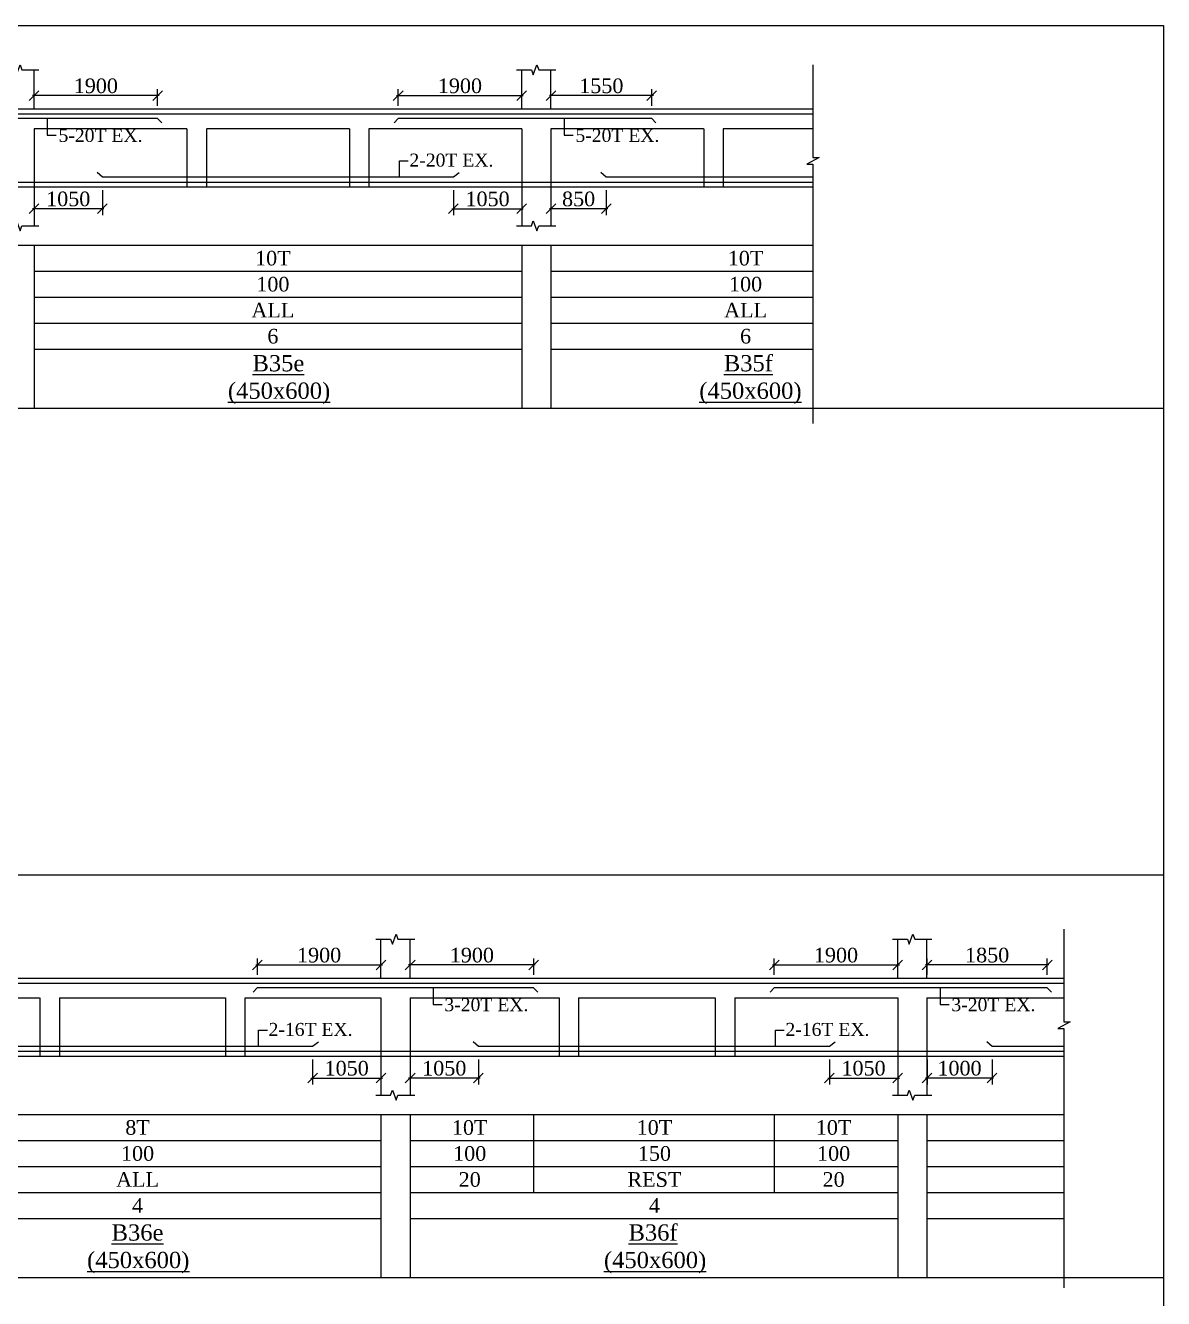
# Model space of a CAD drawing. Header units: millimetres. Extents: x 9781889 to 10654170, y -7832723 to -7608561.
# Drawn here: x 10120619 to 10138124, y -7779803 to -7760218 of the extents above; entities that cross this region are included whole.
import ezdxf
from ezdxf.enums import TextEntityAlignment as Align

# ---------------------------------------------------------------- set-up
doc = ezdxf.new("R2010")
doc.units = ezdxf.units.MM
doc.header["$LTSCALE"] = 10
doc.header["$PDMODE"] = 3
doc.linetypes.add('HIDDEN', pattern=[0.375, 0.25, -0.125])
for name, color, linetype, lineweight in [('S-CUT OUT LINE', 9, 'Continuous', 0), ('S-DIM L.S.', 7, 'Continuous', 0), ('S-L.S.SECTION', 5, 'Continuous', 0), ('S-L.S.SLAB LINE', 252, 'HIDDEN', 0), ('S-L.S.STEEL', 1, 'Continuous', 9), ('S-SECTION MARK', 7, 'Continuous', 0), ('S-SHEET', 251, 'Continuous', 0), ('S-TEXT', 7, 'Continuous', 0), ('S-TEXT L.S. BEAM NO.', 30, 'Continuous', 0), ('S-TEXT. L.S.', 7, 'Continuous', 0)]:
    doc.layers.add(name, color=color, linetype=linetype, lineweight=lineweight)
doc.styles.add('135', font='arial.ttf', dxfattribs={"width": 0.8, "height": 135})
doc.styles.get("Standard").update_dxf_attribs({"font": 'arial.ttf'})
doc.styles.add('TEXT', font='times.ttf')
doc.dimstyles.new('75', dxfattribs={"dimtxt": 135, "dimasz": 90, "dimexe": 0.1, "dimexo": 0.03, "dimgap": 0.09, "dimtad": 1, "dimdec": 0, "dimzin": 0, "dimdsep": 46, "dimtxsty": '135', "dimblk": 'ARCHTICK', "dimcen": 0.09, "dimclrd": 256, "dimclre": 256, "dimclrt": 256, "dimadec": 0, "dimazin": 0, "dimtfac": 1, "dimtdec": 0, "dimtofl": 0, "dimtmove": 1, "dimatfit": 3, "dimldrblk": 'DOTSMALL', "dimfxl": 1, "dimtolj": 1, "dimtzin": 0, "dimlwd": -1, "dimlwe": -1, "dimarcsym": 0})
doc.dimstyles.new('SETU_1', dxfattribs={"dimtxt": 200, "dimasz": 150, "dimexe": 100, "dimexo": 50, "dimgap": 35, "dimtad": 1, "dimdec": 0, "dimzin": 0, "dimdsep": 46, "dimtxsty": 'Standard', "dimblk": 'OBLIQUE', "dimcen": 150, "dimdle": 25, "dimclrd": 256, "dimclre": 7, "dimclrt": 256, "dimadec": 0, "dimazin": 0, "dimtfac": 1, "dimtdec": 0, "dimtofl": 0, "dimtmove": 1, "dimatfit": 3, "dimfxl": 1, "dimtolj": 1, "dimtzin": 0, "dimlwd": -1, "dimlwe": 5, "dimarcsym": 1})

# ---------------------------------------------------------------- blocks, each defined once
blk = doc.blocks.new('_Oblique')
at = {"color": 0, "linetype": 'ByBlock', "lineweight": -2}
blk.add_line((-0.5, -0.5), (0.5, 0.5), dxfattribs=at)
blk = doc.blocks.new('*D393')
at = {"layer": 'Defpoints', "color": 0, "transparency": 16777216}
for p in [(10120752, -7761298), (10120752, -7761502, 0), (10122652, -7761502, 0)]:
    blk.add_point(p, dxfattribs=at)
at = {"layer": 'S-DIM L.S.', "transparency": 16777216}
blk.add_line((10122677, -7761298), (10120727, -7761298), dxfattribs=at)
at = {"layer": 'S-DIM L.S.', "color": 7, "lineweight": 5, "transparency": 16777216}
for p, q in [((10120752, -7761452), (10120752, -7761198)), ((10122652, -7761452), (10122652, -7761198))]:
    blk.add_line(p, q, dxfattribs=at)
at = {"layer": 'S-DIM L.S.', "transparency": 16777216, "xscale": 150, "yscale": 150, "zscale": 150, "rotation": 180}
blk.add_blockref('_Oblique', (10120752, -7761298), dxfattribs=at)
at = {"layer": 'S-DIM L.S.', "transparency": 16777216, "xscale": 150, "yscale": 150, "zscale": 150}
blk.add_blockref('_Oblique', (10122652, -7761298), dxfattribs=at)
at = {"layer": 'S-DIM L.S.', "transparency": 16777216, "insert": (10121702, -7761148), "char_height": 225, "attachment_point": 5, "style": 'TEXT'}
blk.add_mtext('\\A1;1900', dxfattribs=at)
blk = doc.blocks.new('*D394')
at = {"layer": 'Defpoints', "color": 0, "transparency": 16777216}
for p in [(10128252, -7761298), (10126352, -7761502, 0), (10128252, -7761502, 0)]:
    blk.add_point(p, dxfattribs=at)
at = {"layer": 'S-DIM L.S.', "transparency": 16777216}
blk.add_line((10126327, -7761298), (10128277, -7761298), dxfattribs=at)
at = {"layer": 'S-DIM L.S.', "color": 7, "lineweight": 5, "transparency": 16777216}
for p, q in [((10126352, -7761452), (10126352, -7761198)), ((10128252, -7761452), (10128252, -7761198))]:
    blk.add_line(p, q, dxfattribs=at)
at = {"layer": 'S-DIM L.S.', "transparency": 16777216, "xscale": 150, "yscale": 150, "zscale": 150, "rotation": 180}
blk.add_blockref('_Oblique', (10126352, -7761298), dxfattribs=at)
at = {"layer": 'S-DIM L.S.', "transparency": 16777216, "xscale": 150, "yscale": 150, "zscale": 150}
blk.add_blockref('_Oblique', (10128252, -7761298), dxfattribs=at)
at = {"layer": 'S-DIM L.S.', "transparency": 16777216, "insert": (10127302, -7761148), "char_height": 225, "attachment_point": 5, "style": 'TEXT'}
blk.add_mtext('\\A1;1900', dxfattribs=at)
blk = doc.blocks.new('*D395')
at = {"layer": 'Defpoints', "color": 0, "transparency": 16777216}
for p in [(10128702, -7761298), (10128702, -7761502, 0), (10130252, -7761502, 0)]:
    blk.add_point(p, dxfattribs=at)
at = {"layer": 'S-DIM L.S.', "transparency": 16777216}
blk.add_line((10130277, -7761298), (10128677, -7761298), dxfattribs=at)
at = {"layer": 'S-DIM L.S.', "color": 7, "lineweight": 5, "transparency": 16777216}
for p, q in [((10128702, -7761452), (10128702, -7761198)), ((10130252, -7761452), (10130252, -7761198))]:
    blk.add_line(p, q, dxfattribs=at)
at = {"layer": 'S-DIM L.S.', "transparency": 16777216, "xscale": 150, "yscale": 150, "zscale": 150, "rotation": 180}
blk.add_blockref('_Oblique', (10128702, -7761298), dxfattribs=at)
at = {"layer": 'S-DIM L.S.', "transparency": 16777216, "xscale": 150, "yscale": 150, "zscale": 150}
blk.add_blockref('_Oblique', (10130252, -7761298), dxfattribs=at)
at = {"layer": 'S-DIM L.S.', "transparency": 16777216, "insert": (10129477, -7761148), "char_height": 225, "attachment_point": 5, "style": 'TEXT'}
blk.add_mtext('\\A1;1550', dxfattribs=at)
blk = doc.blocks.new('*D402')
at = {"layer": 'Defpoints', "color": 0, "transparency": 16777216}
for p in [(10127202, -7762702, 0), (10128252, -7762702, 0), (10128252, -7763038)]:
    blk.add_point(p, dxfattribs=at)
at = {"layer": 'S-DIM L.S.', "color": 7, "lineweight": 5, "transparency": 16777216}
for p, q in [((10127202, -7762752), (10127202, -7763138)), ((10128252, -7762752), (10128252, -7763138))]:
    blk.add_line(p, q, dxfattribs=at)
at = {"layer": 'S-DIM L.S.', "transparency": 16777216}
blk.add_line((10127177, -7763038), (10128277, -7763038), dxfattribs=at)
at = {"layer": 'S-DIM L.S.', "transparency": 16777216, "xscale": 150, "yscale": 150, "zscale": 150, "rotation": 180}
blk.add_blockref('_Oblique', (10127202, -7763038), dxfattribs=at)
at = {"layer": 'S-DIM L.S.', "transparency": 16777216, "xscale": 150, "yscale": 150, "zscale": 150}
blk.add_blockref('_Oblique', (10128252, -7763038), dxfattribs=at)
at = {"layer": 'S-DIM L.S.', "transparency": 16777216, "insert": (10127727, -7762888), "char_height": 225, "attachment_point": 5, "style": 'TEXT'}
blk.add_mtext('\\A1;1050', dxfattribs=at)
blk = doc.blocks.new('*D403')
at = {"layer": 'Defpoints', "color": 0, "transparency": 16777216}
for p in [(10120752, -7762702, 0), (10121802, -7762702, 0), (10120752, -7763038)]:
    blk.add_point(p, dxfattribs=at)
at = {"layer": 'S-DIM L.S.', "color": 7, "lineweight": 5, "transparency": 16777216}
for p, q in [((10120752, -7762752), (10120752, -7763138)), ((10121802, -7762752), (10121802, -7763138))]:
    blk.add_line(p, q, dxfattribs=at)
at = {"layer": 'S-DIM L.S.', "transparency": 16777216}
blk.add_line((10121827, -7763038), (10120727, -7763038), dxfattribs=at)
at = {"layer": 'S-DIM L.S.', "transparency": 16777216, "xscale": 150, "yscale": 150, "zscale": 150, "rotation": 180}
blk.add_blockref('_Oblique', (10120752, -7763038), dxfattribs=at)
at = {"layer": 'S-DIM L.S.', "transparency": 16777216, "xscale": 150, "yscale": 150, "zscale": 150}
blk.add_blockref('_Oblique', (10121802, -7763038), dxfattribs=at)
at = {"layer": 'S-DIM L.S.', "transparency": 16777216, "insert": (10121277, -7762888), "char_height": 225, "attachment_point": 5, "style": 'TEXT'}
blk.add_mtext('\\A1;1050', dxfattribs=at)
blk = doc.blocks.new('_ArchTick')
at = {"color": 0, "linetype": 'ByBlock', "const_width": 0.15}
blk.add_lwpolyline([(-0.5, -0.5), (0.5, 0.5)], dxfattribs=at)
blk = doc.blocks.new('*D404')
at = {"layer": 'Defpoints', "color": 0, "transparency": 16777216}
for p in [(10128702, -7762702, 0), (10129552, -7762702, 0), (10128702, -7763038)]:
    blk.add_point(p, dxfattribs=at)
at = {"layer": 'S-DIM L.S.', "color": 7, "lineweight": 5, "transparency": 16777216}
for p, q in [((10128702, -7762752), (10128702, -7763138)), ((10129552, -7762752), (10129552, -7763138))]:
    blk.add_line(p, q, dxfattribs=at)
at = {"layer": 'S-DIM L.S.', "transparency": 16777216}
blk.add_line((10129577, -7763038), (10128677, -7763038), dxfattribs=at)
at = {"layer": 'S-DIM L.S.', "transparency": 16777216, "xscale": 150, "yscale": 150, "zscale": 150, "rotation": 180}
blk.add_blockref('_Oblique', (10128702, -7763038), dxfattribs=at)
at = {"layer": 'S-DIM L.S.', "transparency": 16777216, "xscale": 150, "yscale": 150, "zscale": 150}
blk.add_blockref('_Oblique', (10129552, -7763038), dxfattribs=at)
at = {"layer": 'S-DIM L.S.', "transparency": 16777216, "insert": (10129127, -7762888), "char_height": 225, "attachment_point": 5, "style": 'TEXT'}
blk.add_mtext('\\A1;850', dxfattribs=at)
blk = doc.blocks.new('*D414')
at = {"layer": 'Defpoints', "color": 0, "transparency": 16777216}
for p in [(10126086, -7774671), (10124186, -7774875, 0), (10126086, -7774875, 0)]:
    blk.add_point(p, dxfattribs=at)
at = {"layer": 'S-DIM L.S.', "transparency": 16777216}
blk.add_line((10124161, -7774671), (10126111, -7774671), dxfattribs=at)
at = {"layer": 'S-DIM L.S.', "color": 7, "lineweight": 5, "transparency": 16777216}
for p, q in [((10124186, -7774825), (10124186, -7774571)), ((10126086, -7774825), (10126086, -7774571))]:
    blk.add_line(p, q, dxfattribs=at)
at = {"layer": 'S-DIM L.S.', "transparency": 16777216, "xscale": 150, "yscale": 150, "zscale": 150, "rotation": 180}
blk.add_blockref('_Oblique', (10124186, -7774671), dxfattribs=at)
at = {"layer": 'S-DIM L.S.', "transparency": 16777216, "xscale": 150, "yscale": 150, "zscale": 150}
blk.add_blockref('_Oblique', (10126086, -7774671), dxfattribs=at)
at = {"layer": 'S-DIM L.S.', "transparency": 16777216, "insert": (10125136, -7774521), "char_height": 225, "attachment_point": 5, "style": 'TEXT'}
blk.add_mtext('\\A1;1900', dxfattribs=at)
blk = doc.blocks.new('*D415')
at = {"layer": 'Defpoints', "color": 0, "transparency": 16777216}
for p in [(10126536, -7774671), (10126536, -7774875, 0), (10128436, -7774875, 0)]:
    blk.add_point(p, dxfattribs=at)
at = {"layer": 'S-DIM L.S.', "transparency": 16777216}
blk.add_line((10128461, -7774671), (10126511, -7774671), dxfattribs=at)
at = {"layer": 'S-DIM L.S.', "color": 7, "lineweight": 5, "transparency": 16777216}
for p, q in [((10126536, -7774825), (10126536, -7774571)), ((10128436, -7774825), (10128436, -7774571))]:
    blk.add_line(p, q, dxfattribs=at)
at = {"layer": 'S-DIM L.S.', "transparency": 16777216, "xscale": 150, "yscale": 150, "zscale": 150, "rotation": 180}
blk.add_blockref('_Oblique', (10126536, -7774671), dxfattribs=at)
at = {"layer": 'S-DIM L.S.', "transparency": 16777216, "xscale": 150, "yscale": 150, "zscale": 150}
blk.add_blockref('_Oblique', (10128436, -7774671), dxfattribs=at)
at = {"layer": 'S-DIM L.S.', "transparency": 16777216, "insert": (10127486, -7774521), "char_height": 225, "attachment_point": 5, "style": 'TEXT'}
blk.add_mtext('\\A1;1900', dxfattribs=at)
blk = doc.blocks.new('*D416')
at = {"layer": 'Defpoints', "color": 0, "transparency": 16777216}
for p in [(10134036, -7774671), (10132136, -7774875, 0), (10134036, -7774875, 0)]:
    blk.add_point(p, dxfattribs=at)
at = {"layer": 'S-DIM L.S.', "transparency": 16777216}
blk.add_line((10132111, -7774671), (10134061, -7774671), dxfattribs=at)
at = {"layer": 'S-DIM L.S.', "color": 7, "lineweight": 5, "transparency": 16777216}
for p, q in [((10132136, -7774825), (10132136, -7774571)), ((10134036, -7774825), (10134036, -7774571))]:
    blk.add_line(p, q, dxfattribs=at)
at = {"layer": 'S-DIM L.S.', "transparency": 16777216, "xscale": 150, "yscale": 150, "zscale": 150, "rotation": 180}
blk.add_blockref('_Oblique', (10132136, -7774671), dxfattribs=at)
at = {"layer": 'S-DIM L.S.', "transparency": 16777216, "xscale": 150, "yscale": 150, "zscale": 150}
blk.add_blockref('_Oblique', (10134036, -7774671), dxfattribs=at)
at = {"layer": 'S-DIM L.S.', "transparency": 16777216, "insert": (10133086, -7774521), "char_height": 225, "attachment_point": 5, "style": 'TEXT'}
blk.add_mtext('\\A1;1900', dxfattribs=at)
blk = doc.blocks.new('*D417')
at = {"layer": 'Defpoints', "color": 0, "transparency": 16777216}
for p in [(10134486, -7774671), (10134486, -7774875, 0), (10136336, -7774875, 0)]:
    blk.add_point(p, dxfattribs=at)
at = {"layer": 'S-DIM L.S.', "transparency": 16777216}
blk.add_line((10136361, -7774671), (10134461, -7774671), dxfattribs=at)
at = {"layer": 'S-DIM L.S.', "color": 7, "lineweight": 5, "transparency": 16777216}
for p, q in [((10134486, -7774825), (10134486, -7774571)), ((10136336, -7774825), (10136336, -7774571))]:
    blk.add_line(p, q, dxfattribs=at)
at = {"layer": 'S-DIM L.S.', "transparency": 16777216, "xscale": 150, "yscale": 150, "zscale": 150, "rotation": 180}
blk.add_blockref('_Oblique', (10134486, -7774671), dxfattribs=at)
at = {"layer": 'S-DIM L.S.', "transparency": 16777216, "xscale": 150, "yscale": 150, "zscale": 150}
blk.add_blockref('_Oblique', (10136336, -7774671), dxfattribs=at)
at = {"layer": 'S-DIM L.S.', "transparency": 16777216, "insert": (10135411, -7774521), "char_height": 225, "attachment_point": 5, "style": 'TEXT'}
blk.add_mtext('\\A1;1850', dxfattribs=at)
blk = doc.blocks.new('*D422')
at = {"layer": 'Defpoints', "color": 0, "transparency": 16777216}
for p in [(10125035, -7776075, 0), (10126086, -7776075, 0), (10126086, -7776411)]:
    blk.add_point(p, dxfattribs=at)
at = {"layer": 'S-DIM L.S.', "color": 7, "lineweight": 5, "transparency": 16777216}
for p, q in [((10125035, -7776125), (10125035, -7776511)), ((10126086, -7776125), (10126086, -7776511))]:
    blk.add_line(p, q, dxfattribs=at)
at = {"layer": 'S-DIM L.S.', "transparency": 16777216}
blk.add_line((10125010, -7776411), (10126111, -7776411), dxfattribs=at)
at = {"layer": 'S-DIM L.S.', "transparency": 16777216, "xscale": 150, "yscale": 150, "zscale": 150, "rotation": 180}
blk.add_blockref('_Oblique', (10125035, -7776411), dxfattribs=at)
at = {"layer": 'S-DIM L.S.', "transparency": 16777216, "xscale": 150, "yscale": 150, "zscale": 150}
blk.add_blockref('_Oblique', (10126086, -7776411), dxfattribs=at)
at = {"layer": 'S-DIM L.S.', "transparency": 16777216, "insert": (10125560, -7776261), "char_height": 225, "attachment_point": 5, "style": 'TEXT'}
blk.add_mtext('\\A1;1050', dxfattribs=at)
blk = doc.blocks.new('*D424')
at = {"layer": 'Defpoints', "color": 0, "transparency": 16777216}
for p in [(10132985, -7776075, 0), (10134036, -7776075, 0), (10134036, -7776411)]:
    blk.add_point(p, dxfattribs=at)
at = {"layer": 'S-DIM L.S.', "color": 7, "lineweight": 5, "transparency": 16777216}
for p, q in [((10132985, -7776125), (10132985, -7776511)), ((10134036, -7776125), (10134036, -7776511))]:
    blk.add_line(p, q, dxfattribs=at)
at = {"layer": 'S-DIM L.S.', "transparency": 16777216}
blk.add_line((10132960, -7776411), (10134061, -7776411), dxfattribs=at)
at = {"layer": 'S-DIM L.S.', "transparency": 16777216, "xscale": 150, "yscale": 150, "zscale": 150, "rotation": 180}
blk.add_blockref('_Oblique', (10132985, -7776411), dxfattribs=at)
at = {"layer": 'S-DIM L.S.', "transparency": 16777216, "xscale": 150, "yscale": 150, "zscale": 150}
blk.add_blockref('_Oblique', (10134036, -7776411), dxfattribs=at)
at = {"layer": 'S-DIM L.S.', "transparency": 16777216, "insert": (10133510, -7776261), "char_height": 225, "attachment_point": 5, "style": 'TEXT'}
blk.add_mtext('\\A1;1050', dxfattribs=at)
blk = doc.blocks.new('*D425')
at = {"layer": 'Defpoints', "color": 0, "transparency": 16777216}
for p in [(10126536, -7776075, 0), (10127586, -7776075, 0), (10126536, -7776411)]:
    blk.add_point(p, dxfattribs=at)
at = {"layer": 'S-DIM L.S.', "color": 7, "lineweight": 5, "transparency": 16777216}
for p, q in [((10126536, -7776125), (10126536, -7776511)), ((10127586, -7776125), (10127586, -7776511))]:
    blk.add_line(p, q, dxfattribs=at)
at = {"layer": 'S-DIM L.S.', "transparency": 16777216}
blk.add_line((10127611, -7776411), (10126511, -7776411), dxfattribs=at)
at = {"layer": 'S-DIM L.S.', "transparency": 16777216, "xscale": 150, "yscale": 150, "zscale": 150, "rotation": 180}
blk.add_blockref('_Oblique', (10126536, -7776411), dxfattribs=at)
at = {"layer": 'S-DIM L.S.', "transparency": 16777216, "xscale": 150, "yscale": 150, "zscale": 150}
blk.add_blockref('_Oblique', (10127586, -7776411), dxfattribs=at)
at = {"layer": 'S-DIM L.S.', "transparency": 16777216, "insert": (10127061, -7776261), "char_height": 225, "attachment_point": 5, "style": 'TEXT'}
blk.add_mtext('\\A1;1050', dxfattribs=at)
blk = doc.blocks.new('*D426')
at = {"layer": 'Defpoints', "color": 0, "transparency": 16777216}
for p in [(10134486, -7776075, 0), (10135486, -7776075, 0), (10134486, -7776411)]:
    blk.add_point(p, dxfattribs=at)
at = {"layer": 'S-DIM L.S.', "color": 7, "lineweight": 5, "transparency": 16777216}
for p, q in [((10134486, -7776125), (10134486, -7776511)), ((10135486, -7776125), (10135486, -7776511))]:
    blk.add_line(p, q, dxfattribs=at)
at = {"layer": 'S-DIM L.S.', "transparency": 16777216}
blk.add_line((10135511, -7776411), (10134461, -7776411), dxfattribs=at)
at = {"layer": 'S-DIM L.S.', "transparency": 16777216, "xscale": 150, "yscale": 150, "zscale": 150, "rotation": 180}
blk.add_blockref('_Oblique', (10134486, -7776411), dxfattribs=at)
at = {"layer": 'S-DIM L.S.', "transparency": 16777216, "xscale": 150, "yscale": 150, "zscale": 150}
blk.add_blockref('_Oblique', (10135486, -7776411), dxfattribs=at)
at = {"layer": 'S-DIM L.S.', "transparency": 16777216, "insert": (10134986, -7776261), "char_height": 225, "attachment_point": 5, "style": 'TEXT'}
blk.add_mtext('\\A1;1000', dxfattribs=at)

msp = doc.modelspace()

# ---------------------------------------------------------------- linework, layer by layer
at = {"layer": 'S-CUT OUT LINE', "color": 5, "elevation": 0}
for points in [[(10120223.7, -7760901.6), (10120452.3, -7760901.6), (10120480.3, -7760978.4), (10120536.2, -7760824.8), (10120564.2, -7760901.6), (10120827, -7760901.6)], [(10128173.7, -7760901.6), (10128402.3, -7760901.6), (10128430.3, -7760978.4), (10128486.2, -7760824.8), (10128514.2, -7760901.6), (10128777, -7760901.6)], [(10120223.7, -7763301.6), (10120452.3, -7763301.6), (10120480.3, -7763224.8), (10120536.2, -7763378.4), (10120564.2, -7763301.6), (10120827, -7763301.6)], [(10128173.7, -7763301.6), (10128402.3, -7763301.6), (10128430.3, -7763224.8), (10128486.2, -7763378.4), (10128514.2, -7763301.6), (10128777, -7763301.6)], [(10126007.3, -7774274.6), (10126235.9, -7774274.6), (10126263.9, -7774351.4), (10126319.9, -7774197.7), (10126347.8, -7774274.6), (10126610.6, -7774274.6)], [(10133957.3, -7774274.6), (10134185.9, -7774274.6), (10134213.9, -7774351.4), (10134269.9, -7774197.7), (10134297.8, -7774274.6), (10134560.6, -7774274.6)], [(10126007.3, -7776674.6), (10126235.9, -7776674.6), (10126263.9, -7776597.7), (10126319.9, -7776751.4), (10126347.8, -7776674.6), (10126610.6, -7776674.6)], [(10133957.3, -7776674.6), (10134185.9, -7776674.6), (10134213.9, -7776597.7), (10134269.9, -7776751.4), (10134297.8, -7776674.6), (10134560.6, -7776674.6)]]:
    msp.add_lwpolyline(points, dxfattribs=at)
at = {"layer": 'S-L.S.SECTION'}
for p, q in [((10120752, -7761501.6, 0), (10120752, -7760901.6, 0)), ((10128252, -7761501.6, 0), (10128252, -7760901.6, 0)), ((10128702, -7761501.6, 0), (10128702, -7760901.6, 0)), ((10088842.9, -7761501.6, 0), (10132728.3, -7761501.6, 0)), ((10088842.9, -7762701.6, 0), (10132728.3, -7762701.6, 0)), ((10120752, -7762701.6, 0), (10120752, -7763301.6, 0)), ((10128252, -7762701.6, 0), (10128252, -7763301.6, 0)), ((10128702, -7762701.6, 0), (10128702, -7763301.6, 0)), ((10126085.6, -7774874.6, 0), (10126085.6, -7774274.6, 0)), ((10126535.6, -7774874.6, 0), (10126535.6, -7774274.6, 0)), ((10134035.6, -7774874.6, 0), (10134035.6, -7774274.6, 0)), ((10134485.6, -7774874.6, 0), (10134485.6, -7774274.6, 0)), ((10094285.6, -7774874.6, 0), (10136589.4, -7774874.6, 0)), ((10088842.9, -7776074.6, 0), (10136589.4, -7776074.6, 0)), ((10126085.6, -7776074.6, 0), (10126085.6, -7776674.6, 0)), ((10126535.6, -7776074.6, 0), (10126535.6, -7776674.6, 0)), ((10134035.6, -7776074.6, 0), (10134035.6, -7776674.6, 0)), ((10134485.6, -7776074.6, 0), (10134485.6, -7776674.6, 0))]:
    msp.add_line(p, q, dxfattribs=at)
at = {"layer": 'S-L.S.SECTION', "elevation": 0}
for points in [[(10132728.3, -7760822.1), (10132728.3, -7762250.1), (10132826.9, -7762250.1), (10132638.9, -7762352.6), (10132728.3, -7762352.6), (10132728.3, -7766338.9)], [(10136589.4, -7774120.1), (10136589.4, -7775548), (10136687.9, -7775548), (10136499.9, -7775650.5), (10136589.4, -7775650.5), (10136589.4, -7779636.9)]]:
    msp.add_lwpolyline(points, dxfattribs=at)
at = {"layer": 'S-L.S.SLAB LINE', "ltscale": 0.3}
for p, q in [((10120751.9, -7761801.6, 0), (10123101.9, -7761801.6, 0)), ((10120751.9, -7761801.6, 0), (10120751.9, -7762701.6, 0)), ((10123101.9, -7761801.6, 0), (10123101.9, -7762701.6, 0)), ((10123401.9, -7761801.6, 0), (10125601.9, -7761801.6, 0)), ((10123401.9, -7761801.6, 0), (10123401.9, -7762701.6, 0)), ((10125601.9, -7761801.6, 0), (10125601.9, -7762701.6, 0)), ((10125901.9, -7761801.6, 0), (10128251.9, -7761801.6, 0)), ((10125901.9, -7761801.6, 0), (10125901.9, -7762701.6, 0)), ((10128251.9, -7761801.6, 0), (10128251.9, -7762701.6, 0)), ((10128701.9, -7761801.6, 0), (10131051.9, -7761801.6, 0)), ((10128701.9, -7761801.6, 0), (10128701.9, -7762701.6, 0)), ((10131051.9, -7761801.6, 0), (10131051.9, -7762701.6, 0)), ((10131351.9, -7761801.6, 0), (10132728.3, -7761801.6, 0)), ((10131351.9, -7761801.6, 0), (10131351.9, -7762701.6, 0)), ((10118585.6, -7775174.6, 0), (10120842.5, -7775174.6, 0)), ((10120842.5, -7775174.6, 0), (10120842.5, -7776074.6, 0)), ((10121142.5, -7775174.6, 0), (10123695, -7775174.6, 0)), ((10121142.5, -7775174.6, 0), (10121142.5, -7776074.6, 0)), ((10123695, -7775174.6, 0), (10123695, -7776074.6, 0)), ((10123995, -7775174.6, 0), (10126085.6, -7775174.6, 0)), ((10123995, -7775174.6, 0), (10123995, -7776074.6, 0)), ((10126085.6, -7775174.6, 0), (10126085.6, -7776074.6, 0)), ((10126535.6, -7775174.6, 0), (10128828, -7775174.6, 0)), ((10126535.6, -7775174.6, 0), (10126535.6, -7776074.6, 0)), ((10128828, -7775174.6, 0), (10128828, -7776074.6, 0)), ((10129128, -7775174.6, 0), (10131228.9, -7775174.6, 0)), ((10129128, -7775174.6, 0), (10129128, -7776074.6, 0)), ((10131228.9, -7775174.6, 0), (10131228.9, -7776074.6, 0)), ((10131528.9, -7775174.6, 0), (10134035.6, -7775174.6, 0)), ((10131528.9, -7775174.6, 0), (10131528.9, -7776074.6, 0)), ((10134035.6, -7775174.6, 0), (10134035.6, -7776074.6, 0)), ((10134485.6, -7775174.6, 0), (10136589.4, -7775174.6, 0)), ((10134485.6, -7775174.6, 0), (10134485.6, -7776074.6, 0))]:
    msp.add_line(p, q, dxfattribs=at)
at = {"layer": 'S-L.S.STEEL'}
for p, q in [((10088992.9, -7761576.6, 0), (10132728.3, -7761576.6, 0)), ((10122652, -7761651.6, 0), (10122715.1, -7761718.5, 0)), ((10130252, -7761651.6, 0), (10130315.1, -7761718.5, 0)), ((10088917.9, -7762626.6, 0), (10132728.3, -7762626.6, 0)), ((10094363.8, -7774949.6, 0), (10136589.4, -7774949.6, 0)), ((10128435.6, -7775024.6, 0), (10128498.8, -7775091.4, 0)), ((10136335.6, -7775024.6, 0), (10136398.8, -7775091.4, 0)), ((10088913.8, -7775999.6, 0), (10136589.4, -7775999.6, 0))]:
    msp.add_line(p, q, dxfattribs=at)
at = {"layer": 'S-L.S.STEEL', "elevation": 0}
for points in [[(10127291.3, -7762483.4), (10127201.8, -7762551.6), (10121802, -7762551.6), (10121720, -7762480.9)], [(10132728.3, -7762551.6), (10129552, -7762551.6), (10129470, -7762480.9)], [(10125124.9, -7775856.3), (10125035.4, -7775924.6), (10119635.6, -7775924.6), (10119553.6, -7775853.8)], [(10133074.9, -7775856.3), (10132985.4, -7775924.6), (10127585.6, -7775924.6), (10127503.6, -7775853.8)], [(10136589.4, -7775924.6), (10135485.6, -7775924.6), (10135403.6, -7775853.8)]]:
    msp.add_lwpolyline(points, dxfattribs=at)
at = {"layer": 'S-L.S.STEEL'}
for points in [[(10122652, -7761651.6, 0), (10118401.9, -7761651.6, 0), (10118338.7, -7761718.5, 0)], [(10130252, -7761651.6, 0), (10126351.9, -7761651.6, 0), (10126288.7, -7761718.5, 0)], [(10128435.6, -7775024.6, 0), (10124185.6, -7775024.6, 0), (10124122.4, -7775091.4, 0)], [(10136335.6, -7775024.6, 0), (10132135.6, -7775024.6, 0), (10132072.4, -7775091.4, 0)]]:
    msp.add_polyline3d(points, dxfattribs=at)
at = {"layer": 'S-SHEET'}
for p, q in [((10088842.9, -7763598.1, 0), (10132728.3, -7763598.1, 0)), ((10120751.9, -7763598.1, 0), (10120751.9, -7766107.4, 0)), ((10128251.9, -7763598.1, 0), (10128251.9, -7766107.4, 0)), ((10128701.9, -7763598.1, 0), (10128701.9, -7766107.4, 0)), ((10120751.9, -7763998.1, 0), (10128251.9, -7763998.1, 0)), ((10128701.9, -7763998.1, 0), (10132728.3, -7763998.1, 0)), ((10120751.9, -7764398.1, 0), (10128251.9, -7764398.1, 0)), ((10128701.9, -7764398.1, 0), (10132728.3, -7764398.1, 0)), ((10120751.9, -7764798.1, 0), (10128251.9, -7764798.1, 0)), ((10128701.9, -7764798.1, 0), (10132728.3, -7764798.1, 0)), ((10120751.9, -7765198.1, 0), (10128251.9, -7765198.1, 0)), ((10128701.9, -7765198.1, 0), (10132728.3, -7765198.1, 0)), ((10086789.8, -7766107.4), (10138124, -7766107.4)), ((10088842.9, -7766107.4, 0), (10132728.3, -7766107.4, 0)), ((10086789.8, -7773282.7), (10138124, -7773282.7)), ((10088842.9, -7776971.1, 0), (10136589.4, -7776971.1, 0)), ((10126085.6, -7776971.1, 0), (10126085.6, -7779480.3, 0)), ((10126535.6, -7776971.1, 0), (10126535.6, -7779480.3, 0)), ((10128435.6, -7776971.1, 0), (10128435.6, -7778171.1, 0)), ((10132135.6, -7776971.1, 0), (10132135.6, -7778171.1, 0)), ((10134035.6, -7776971.1, 0), (10134035.6, -7779480.3, 0)), ((10134485.6, -7776971.1, 0), (10134485.6, -7779480.3, 0)), ((10118585.6, -7777371.1, 0), (10126085.6, -7777371.1, 0)), ((10126535.6, -7777371.1, 0), (10134035.6, -7777371.1, 0)), ((10134485.6, -7777371.1, 0), (10136589.4, -7777371.1, 0)), ((10118585.6, -7777771.1, 0), (10126085.6, -7777771.1, 0)), ((10126535.6, -7777771.1, 0), (10134035.6, -7777771.1, 0)), ((10134485.6, -7777771.1, 0), (10136589.4, -7777771.1, 0)), ((10118585.6, -7778171.1, 0), (10126085.6, -7778171.1, 0)), ((10126535.6, -7778171.1, 0), (10134035.6, -7778171.1, 0)), ((10134485.6, -7778171.1, 0), (10136589.4, -7778171.1, 0)), ((10118585.6, -7778571.1, 0), (10126085.6, -7778571.1, 0)), ((10126535.6, -7778571.1, 0), (10134035.6, -7778571.1, 0)), ((10134485.6, -7778571.1, 0), (10136589.4, -7778571.1, 0)), ((10086789.8, -7779480.3), (10138124, -7779480.3)), ((10088842.9, -7779480.3, 0), (10136589.4, -7779480.3, 0))]:
    msp.add_line(p, q, dxfattribs=at)
msp.add_lwpolyline([(10086789.8, -7760218.1), (10138124, -7760218.1), (10138124, -7801877.7), (10086789.8, -7801877.7)], close=True, dxfattribs=at)

# ---------------------------------------------------------------- texts
at = {"layer": 'S-TEXT', "linetype": 'ByBlock', "style": 'TEXT'}
for s, p in [('10T', (10124424.7, -7763798.1, 0)), ('10T', (10131695.4, -7763798.1, 0)), ('100', (10124424.7, -7764198.1, 0)), ('100', (10131695.4, -7764198.1, 0)), ('ALL', (10124424.7, -7764598.1, 0)), ('ALL', (10131695.4, -7764598.1, 0)), ('6', (10124424.7, -7764998.1, 0)), ('6', (10131695.4, -7764998.1, 0)), ('8T', (10122343.6, -7777171.1, 0)), ('10T', (10127452.4, -7777171.1, 0)), ('10T', (10130293.6, -7777171.1, 0)), ('10T', (10133049.8, -7777171.1, 0)), ('100', (10122343.6, -7777571.1, 0)), ('100', (10127452.4, -7777571.1, 0)), ('150', (10130293.6, -7777571.1, 0)), ('100', (10133049.8, -7777571.1, 0)), ('ALL', (10122343.6, -7777971.1, 0)), ('20', (10127452.4, -7777971.1, 0)), ('REST', (10130293.6, -7777971.1, 0)), ('20', (10133049.8, -7777971.1, 0)), ('4', (10122343.6, -7778371.1, 0)), ('4', (10130293.6, -7778371.1, 0))]:
    msp.add_text(s, height=225, dxfattribs=at).set_placement(p, align=Align.MIDDLE_CENTER)
at = {"layer": 'S-TEXT L.S. BEAM NO.', "color": 140, "linetype": 'ByBlock', "style": 'TEXT'}
for s, p in [('%%UB35f', (10131361.2, -7765538.8, 0)), ('%%UB35e', (10124111.2, -7765538.8, 0)), ('%%U(450x600)', (10123733.7, -7765961.7, 0)), ('%%U(450x600)', (10130983.7, -7765961.7, 0)), ('%%UB36e', (10121944.8, -7778911.7, 0)), ('%%UB36f', (10129894.8, -7778911.7, 0)), ('%%U(450x600)', (10121567.4, -7779334.7, 0)), ('%%U(450x600)', (10129517.4, -7779334.7, 0))]:
    msp.add_text(s, height=250, dxfattribs=at).set_placement(p)
at = {"layer": 'S-TEXT. L.S.', "style": 'TEXT'}
for s, p in [('5-20T EX.', (10121127.7, -7762009.1, 0)), ('5-20T EX.', (10129077.7, -7762009.1, 0)), ('2-20T EX.', (10126524.9, -7762389.6, 0)), ('3-20T EX.', (10127062.7, -7775382.1, 0)), ('3-20T EX.', (10134861.4, -7775382.1, 0)), ('2-16T EX.', (10124358.5, -7775762.5, 0)), ('2-16T EX.', (10132308.5, -7775762.5, 0))]:
    msp.add_text(s, height=200, dxfattribs=at).set_placement(p)

# ---------------------------------------------------------------- dimensions: what is measured, and where the dimension line sits
at = {"layer": 'S-DIM L.S.'}
for base, p1, p2, picture, middle in [((10120752, -7761297.8, 0), (10122652, -7761501.6, 0), (10120752, -7761501.6, 0), '*D393', (10121702, -7761148, 0)), ((10128702, -7761297.8, 0), (10130252, -7761501.6, 0), (10128702, -7761501.6, 0), '*D395', (10129477, -7761148.3, 0)), ((10120751.9, -7763037.7, 0), (10121802, -7762701.6, 0), (10120751.9, -7762701.6, 0), '*D403', (10121277, -7762888.2, 0)), ((10128701.9, -7763037.7, 0), (10129552, -7762701.6, 0), (10128701.9, -7762701.6, 0), '*D404', (10129127, -7762888.2, 0)), ((10126535.6, -7774670.7, 0), (10128435.6, -7774874.6, 0), (10126535.6, -7774874.6, 0), '*D415', (10127485.6, -7774521, 0)), ((10134485.6, -7774670.7, 0), (10136335.6, -7774874.6, 0), (10134485.6, -7774874.6, 0), '*D417', (10135410.6, -7774521.3, 0)), ((10126535.5, -7776410.6, 0), (10127585.6, -7776074.6, 0), (10126535.5, -7776074.6, 0), '*D425', (10127060.6, -7776261.2, 0)), ((10134485.5, -7776410.6, 0), (10135485.6, -7776074.6, 0), (10134485.5, -7776074.6, 0), '*D426', (10134985.6, -7776261.2, 0))]:
    dim = msp.add_linear_dim(base=base, p1=p1, p2=p2, dimstyle='SETU_1', override={"dimtxt": 225, "dimtxsty": 'TEXT'}, dxfattribs=at)
    dim.commit()
    dim.dimension.update_dxf_attribs({"geometry": picture, "text_midpoint": middle})
for base, p1, p2, picture, middle in [((10128251.9, -7761297.8, 0), (10126351.9, -7761501.6, 0), (10128251.9, -7761501.6, 0), '*D394', (10127301.9, -7761148, 0)), ((10128251.9, -7763037.7, 0), (10127201.8, -7762701.6, 0), (10128251.9, -7762701.6, 0), '*D402', (10127726.8, -7762888.2, 0)), ((10126085.6, -7774670.7, 0), (10124185.6, -7774874.6, 0), (10126085.6, -7774874.6, 0), '*D414', (10125135.6, -7774521, 0)), ((10134035.6, -7774670.7, 0), (10132135.6, -7774874.6, 0), (10134035.6, -7774874.6, 0), '*D416', (10133085.6, -7774521, 0)), ((10126085.5, -7776410.6, 0), (10125035.4, -7776074.6, 0), (10126085.5, -7776074.6, 0), '*D422', (10125560.4, -7776261.2, 0)), ((10134035.5, -7776410.6, 0), (10132985.4, -7776074.6, 0), (10134035.5, -7776074.6, 0), '*D424', (10133510.4, -7776261.2, 0))]:
    dim = msp.add_linear_dim(base=base, p1=p1, p2=p2, angle=180, dimstyle='SETU_1', override={"dimtxt": 225, "dimtxsty": 'TEXT'}, dxfattribs=at)
    dim.commit()
    dim.dimension.update_dxf_attribs({"geometry": picture, "text_midpoint": middle})

# ---------------------------------------------------------------- leaders
at = {"layer": 'S-SECTION MARK'}
for points in [[(10120953.7, -7761651.6, 0), (10120953.7, -7761903.9, 0), (10121093, -7761903.9, 0)], [(10128903.7, -7761651.6, 0), (10128903.7, -7761903.9, 0), (10129043, -7761903.9, 0)], [(10126371, -7762551.6, 0), (10126371, -7762299.3, 0), (10126506.4, -7762299.3, 0)], [(10126888.7, -7775024.6, 0), (10126888.7, -7775276.9, 0), (10127028, -7775276.9, 0)], [(10134687.4, -7775024.6, 0), (10134687.4, -7775276.9, 0), (10134826.7, -7775276.9, 0)], [(10124204.6, -7775924.6, 0), (10124204.6, -7775672.2, 0), (10124340, -7775672.2, 0)], [(10132154.6, -7775924.6, 0), (10132154.6, -7775672.2, 0), (10132290, -7775672.2, 0)]]:
    msp.add_leader(points, dimstyle='75', override={"dimasz": 75}, dxfattribs=at)

doc.saveas('drawing.dxf')
